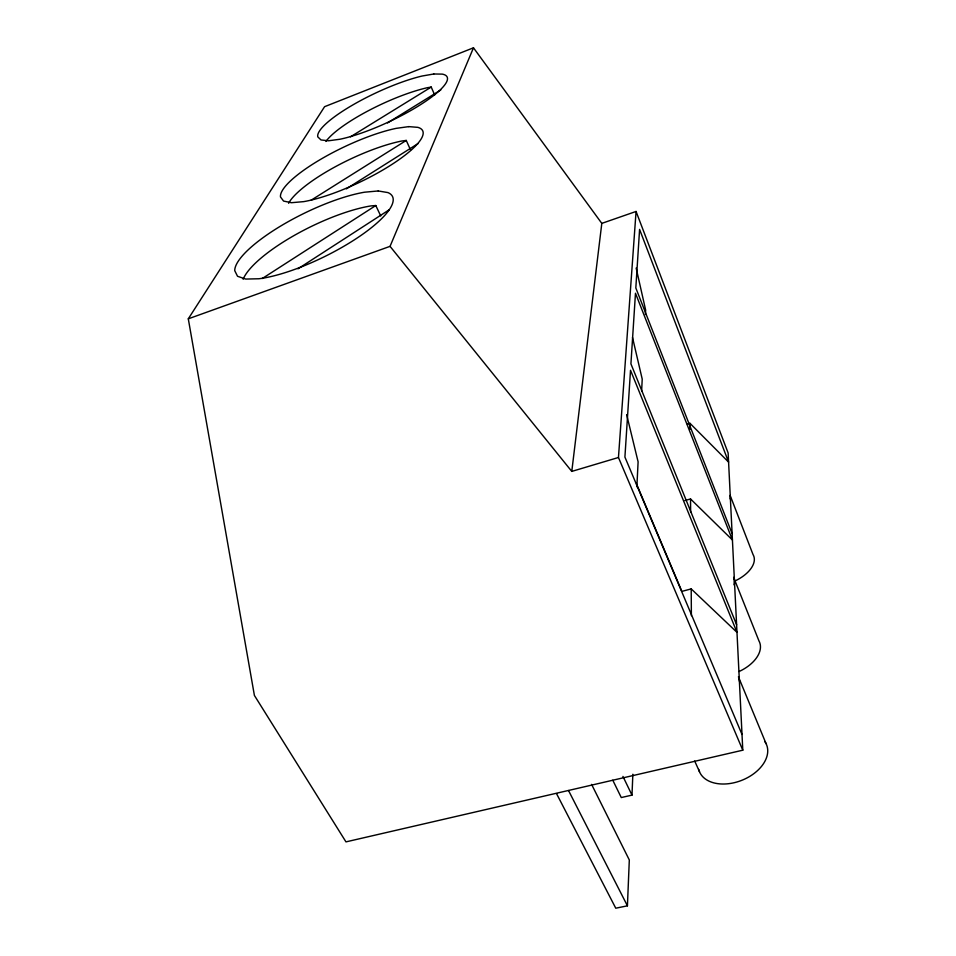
<?xml version="1.0" encoding="UTF-8"?>
<svg xmlns="http://www.w3.org/2000/svg" width="956" height="956" viewBox="0 0 956 956"><rect width="100%" height="100%" fill="white"/><g stroke="black" fill="none" stroke-linecap="round" stroke-linejoin="round"><path stroke-width="1.43" d="M556.512 793.588L615.76 908.2L627.423 905.822L629.311 859.97L591.597 784.386M612.796 780.216L621.269 797.555L631.988 795.117L632.86 774.24M636.863 486.807L638.106 461.832L626.646 414.617M641.631 391.004L642.217 379.102L632.514 337.492M645.431 314.524L645.647 310.103L636.158 268.074M618.46 457.494L636.063 211.455L601.802 223.381L571.784 471.404L618.46 457.494L742.788 750.197L345.964 841.878L254.404 695.442L188.296 318.826L324.586 106.69L473.483 47.8L601.802 223.381M188.296 318.826L390.048 246.349L473.483 47.8M297.985 268.815L389.2 209.794M262.243 278.531L375.792 205.528L380.715 215.925M346.371 188.858L418.286 143.424M311.106 200.222L406.252 140.436L410.542 149.937M387.527 122.942L440.8 89.96M350.458 136.839L431.228 87.068L434.657 94.967M687.364 424.094L689.981 423.317L728.592 462.118L639.588 229.404L635.824 287.971L732.117 533.615M684.855 500.574L690.531 498.948L732.427 539.997L635.477 293.241L630.924 363.854L736.61 624.746M742.011 734.447L624.913 457.088L630.518 370.271L736.98 632.358L691.2 588.896L681.867 591.394L636.445 483.76M431.228 87.068L427.153 87.749A71.007 16.348 -25.1 0 0 325.924 141.452M406.252 140.436L401.855 140.998A78.177 19.861 -25.5 0 0 288.593 203.269M375.792 205.528L371.024 205.899A87.08 24.617 -26.2 0 0 243.159 279.248M390.048 246.349L571.784 471.404M568.521 790.528L627.423 905.822M622.942 776.403L631.988 795.117M694.701 761.036L699.517 771.779M738.426 676.776L766.067 743.637M733.622 577.328L758.98 640.962A33.125 19.873 -21.1 0 1 739.048 671.53M730.121 495.351L753.017 554.528A30.58 16.814 -20.9 0 1 734.578 581.164M636.063 211.455L728.137 452.989L742.788 750.197M689.981 423.317L690.017 429.22M690.531 498.948L690.638 512.213M691.2 588.896L691.391 615.688M734.029 578.249A34.034 19.012 -21.6 0 1 733.993 584.809M730.288 496.618A31.357 16.025 -21.3 0 1 730.145 498.889M738.761 677.637A37.236 22.932 -22.1 0 1 739.394 681.258M764.776 741.486A36.149 23.84 -21.6 0 1 742.967 779.845A36.149 23.84 -21.6 0 1 698.728 769.413M433.773 73.994L422.038 76.038A71.294 15.858 -25.1 0 0 352.178 105.315A71.294 15.858 -25.1 0 0 317.798 136.887L321.001 139.958L328.517 140.783L339.954 139.241A71.294 15.858 -25.1 0 0 420.76 104.527A71.294 15.858 -25.1 0 0 442.246 74.114L433.773 73.994M408.786 126.622L396.131 128.367A78.523 19.287 -25.5 0 0 319.674 159.915A78.523 19.287 -25.5 0 0 280.502 196.96L283.574 201.071L291.437 202.708L303.697 201.632A78.523 19.287 -25.5 0 0 392.629 163.966A78.523 19.287 -25.5 0 0 417.832 127.351L408.786 126.622M378.241 190.961L364.523 192.204A87.522 23.936 -26.2 0 0 280.12 226.381A87.522 23.936 -26.2 0 0 234.734 270.656L237.53 276.272L245.704 279.068L258.885 278.758A87.522 23.936 -26.2 0 0 357.759 237.614A87.522 23.936 -26.2 0 0 387.921 192.586L378.241 190.961"/></g></svg>
